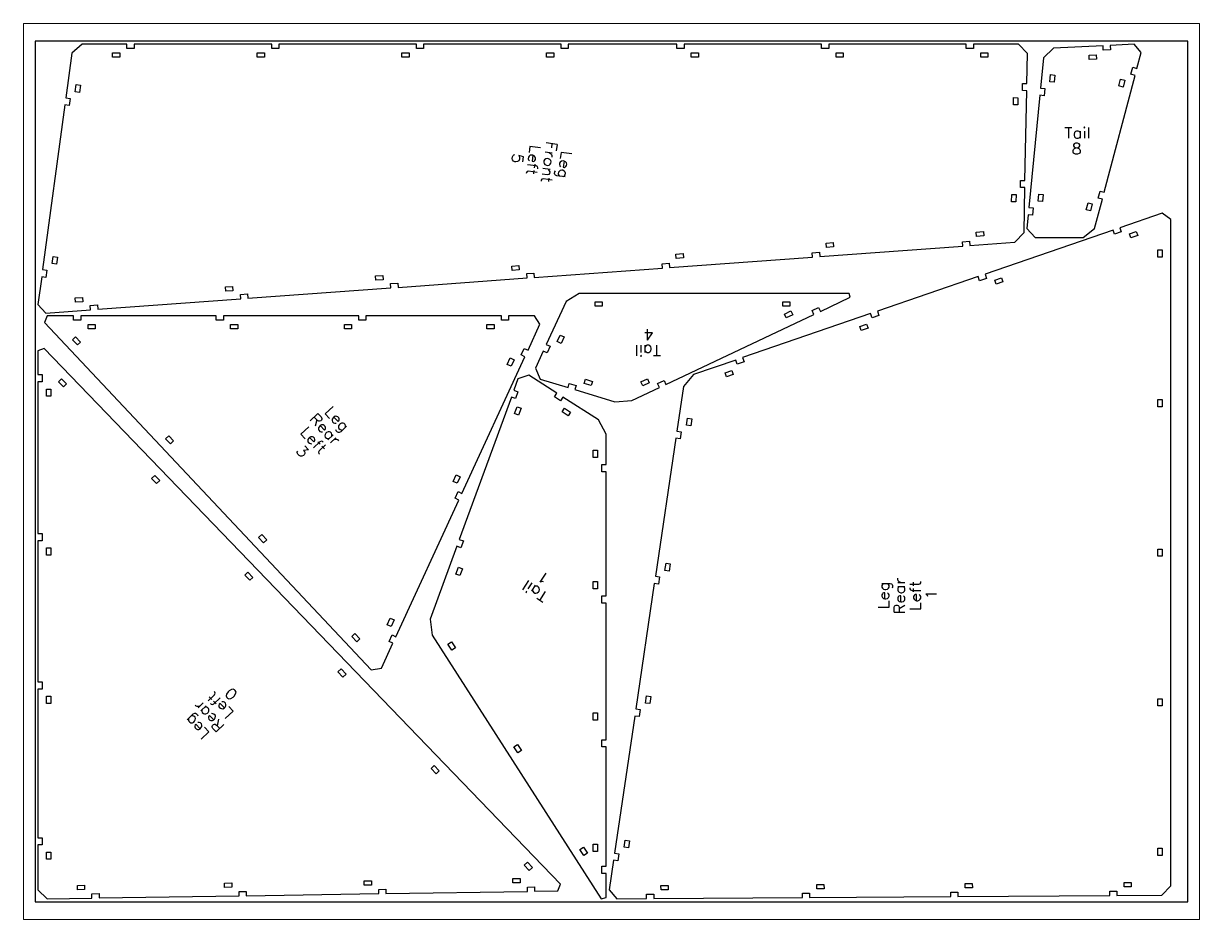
# Paper-space layout 'Layout' of a CAD drawing. Header units: millimetres, sheet in inches. Extents: x 0 to 10.5, y 0 to 8.
# The model-space entities are those that its viewports show. They can reach past a viewport. Long polylines and large blocks are cut down to what shows.
import ezdxf

# ---------------------------------------------------------------- set-up
doc = ezdxf.new("R2010")
doc.units = ezdxf.units.MM
doc.header["$MEASUREMENT"] = 0
for name, color, linetype, true_color in [('leg_front_left_cuts', 1, 'Continuous', 0xff0000), ('leg_front_left_marks', 2, 'Continuous', 0xffff00), ('leg_rear_left_cuts', 1, 'Continuous', 0xff0000), ('leg_rear_left_marks', 2, 'Continuous', 0xffff00), ('Sheet', 18, 'Continuous', 0x000000), ('tail_cuts', 1, 'Continuous', 0xff0000), ('tail_marks', 2, 'Continuous', 0xffff00)]:
    doc.layers.add(name, color=color, linetype=linetype, true_color=true_color)

msp = doc.modelspace()

# ---------------------------------------------------------------- linework, layer by layer
at = {"layer": 'leg_front_left_cuts', "color": 1, "true_color": 0xff0000}
for points in [[(25.44, 588.71), (21.29, 557.83), (24.26, 557.43), (23.6, 552.48), (20.63, 552.88), (5.27, 438.58), (8.24, 438.18), (7.57, 433.22), (4.6, 433.62), (2, 414.28), (7.49, 408.45), (38.56, 410.72), (38.34, 413.71), (43.32, 414.07), (43.54, 411.08), (142.74, 418.32), (142.52, 421.31), (147.51, 421.68), (147.73, 418.69), (246.93, 425.93), (246.71, 428.92), (251.7, 429.28), (251.92, 426.29), (341.4, 432.83), (341.18, 435.82), (346.17, 436.18), (346.39, 433.19), (435.36, 439.69), (435.14, 442.68), (440.12, 443.04), (440.34, 440.05), (539.54, 447.29), (539.32, 450.28), (544.31, 450.65), (544.53, 447.66), (643.73, 454.9), (643.51, 457.89), (648.5, 458.25), (648.72, 455.26), (679.78, 457.53), (686.24, 464.34), (686.82, 495.49), (683.82, 495.54), (683.92, 500.54), (686.92, 500.49), (688.09, 562.74), (685.09, 562.8), (685.18, 567.8), (688.18, 567.74), (688.58, 588.65), (682.35, 595), (651.2, 595), (651.2, 592), (646.2, 592), (646.2, 595), (550.79, 595), (550.79, 592), (545.79, 592), (545.79, 595), (450.39, 595), (450.39, 592), (445.39, 592), (445.39, 595), (369.99, 595), (369.99, 592), (364.99, 592), (364.99, 595), (269.59, 595), (269.59, 592), (264.59, 592), (264.59, 595), (169.19, 595), (169.19, 592), (164.19, 592), (164.19, 595), (68.79, 595), (68.79, 592), (63.79, 592), (63.79, 595), (32.64, 595)], [(58.79, 589), (58.79, 586), (53.79, 586), (53.79, 589)], [(159.19, 589), (159.19, 586), (154.19, 586), (154.19, 589)], [(259.59, 589), (259.59, 586), (254.59, 586), (254.59, 589)], [(359.99, 589), (359.99, 586), (354.99, 586), (354.99, 589)], [(460.39, 589), (460.39, 586), (455.39, 586), (455.39, 589)], [(560.79, 589), (560.79, 586), (555.79, 586), (555.79, 589)], [(661.2, 589), (661.2, 586), (656.2, 586), (656.2, 589)], [(28.57, 566.95), (31.54, 566.55), (30.88, 561.59), (27.9, 561.99)], [(681.9, 552.86), (678.9, 552.91), (679, 557.91), (682, 557.86)], [(680.64, 485.6), (677.64, 485.66), (677.73, 490.66), (680.73, 490.6)], [(549.08, 454), (548.86, 457), (553.85, 457.36), (554.07, 454.37)], [(653.27, 461.61), (653.05, 464.6), (658.03, 464.97), (658.25, 461.97)], [(444.89, 446.4), (444.67, 449.39), (449.66, 449.75), (449.88, 446.76)], [(12.54, 447.69), (15.52, 447.29), (14.85, 442.34), (11.88, 442.74)], [(330.99, 438.08), (330.77, 441.07), (335.76, 441.44), (335.98, 438.45)], [(236.52, 431.18), (236.3, 434.18), (241.29, 434.54), (241.51, 431.55)], [(132.33, 423.58), (132.11, 426.57), (137.1, 426.93), (137.32, 423.94)], [(28.14, 415.97), (27.93, 418.96), (32.91, 419.33), (33.13, 416.34)]]:
    msp.add_lwpolyline(points, close=True, dxfattribs=at)
at = {"layer": 'leg_front_left_marks', "color": 2, "true_color": 0xffff00}
for points in [[(343.34, 524.07), (342.77, 519.82)], [(350.77, 523.08), (343.34, 524.07)], [(362.2, 525.52), (354.76, 526.51)], [(358.65, 525.99), (358.28, 523.16)], [(362.2, 525.52), (361.58, 520.91)], [(331.14, 515.79), (331.28, 516.85)], [(331.35, 514.68), (331.14, 515.79)], [(331.28, 516.85), (331.77, 517.87)], [(331.96, 513.88), (331.35, 514.68)], [(331.77, 517.87), (332.17, 518.17)], [(332.17, 518.17), (332.93, 518.43)], [(335.6, 514.11), (334.79, 513.5)], [(336.09, 515.13), (335.6, 514.11)], [(338.85, 516.92), (335.71, 517.7)], [(335.71, 517.7), (336.02, 517.3)], [(336.02, 517.3), (336.23, 516.19)], [(336.23, 516.19), (336.09, 515.13)], [(338.38, 513.38), (338.85, 516.92)], [(342.35, 516.64), (342.2, 515.57)], [(342.2, 515.57), (342.46, 514.82)], [(342.79, 517.3), (342.35, 516.64)], [(342.46, 514.82), (343.08, 514.02)], [(343.6, 517.91), (342.79, 517.3)], [(344.71, 518.12), (343.6, 517.91)], [(345.41, 518.03), (344.71, 518.12)], [(345.41, 518.03), (344.85, 513.78)], [(346.43, 517.53), (345.41, 518.03)], [(346.31, 513.94), (346.71, 514.25)], [(347.04, 516.73), (346.43, 517.53)], [(346.71, 514.25), (347.16, 514.91)], [(347.3, 515.97), (347.04, 516.73)], [(347.16, 514.91), (347.3, 515.97)], [(353.11, 514.12), (352.97, 513.06)], [(353.56, 514.78), (353.11, 514.12)], [(354.36, 515.39), (353.56, 514.78)], [(358.87, 519.48), (353.91, 520.14)], [(355.47, 515.61), (354.36, 515.39)], [(356.18, 515.51), (355.47, 515.61)], [(357.19, 515.01), (356.18, 515.51)], [(356.74, 519.76), (357.76, 519.26)], [(357.8, 514.21), (357.19, 515.01)], [(357.76, 519.26), (358.37, 518.46)], [(358.06, 513.46), (357.8, 514.21)], [(358.37, 518.46), (358.63, 517.71)], [(358.63, 517.71), (358.49, 516.64)], [(364.98, 519.92), (364.41, 515.67)], [(372.41, 518.93), (364.98, 519.92)], [(332.98, 513.38), (331.96, 513.88)], [(333.68, 513.29), (332.98, 513.38)], [(334.79, 513.5), (333.68, 513.29)], [(340.93, 506.02), (340.83, 505.31)], [(341.38, 506.68), (340.93, 506.02)], [(342.49, 506.89), (341.38, 506.68)], [(347.66, 510.52), (341.64, 511.33)], [(348.5, 506.09), (342.49, 506.89)], [(344.85, 513.78), (345.56, 513.69)], [(345.56, 513.69), (346.31, 513.94)], [(346.17, 507.48), (345.84, 505)], [(346.74, 511.73), (346.4, 509.25)], [(348.67, 510.03), (347.66, 510.52)], [(348.93, 509.27), (348.67, 510.03)], [(348.84, 508.56), (348.93, 509.27)], [(357.36, 508.15), (352.4, 508.81)], [(352.97, 513.06), (353.23, 512.3)], [(353.23, 512.3), (353.84, 511.5)], [(353.84, 511.5), (354.85, 511)], [(354.85, 511), (355.56, 510.91)], [(355.56, 510.91), (356.67, 511.12)], [(355.94, 508.34), (356.86, 507.13)], [(356.67, 511.12), (357.47, 511.73)], [(356.86, 507.13), (357.12, 506.38)], [(357.12, 506.38), (356.98, 505.32)], [(357.47, 511.73), (357.92, 512.4)], [(357.92, 512.4), (358.06, 513.46)], [(360.52, 505.38), (360.66, 506.45)], [(360.66, 506.45), (361.11, 507.11)], [(363.14, 506.11), (363, 505.05)], [(363.59, 506.78), (363.14, 506.11)], [(364.39, 507.39), (363.59, 506.78)], [(363.99, 512.49), (363.85, 511.42)], [(363.85, 511.42), (364.11, 510.67)], [(364.44, 513.15), (363.99, 512.49)], [(364.11, 510.67), (364.72, 509.87)], [(365.5, 507.6), (364.39, 507.39)], [(365.24, 513.76), (364.44, 513.15)], [(366.35, 513.97), (365.24, 513.76)], [(366.21, 507.51), (365.5, 507.6)], [(367.22, 507.01), (366.21, 507.51)], [(367.06, 513.88), (366.35, 513.97)], [(367.06, 513.88), (366.49, 509.63)], [(366.49, 509.63), (367.2, 509.54)], [(368.07, 513.38), (367.06, 513.88)], [(367.2, 509.54), (367.95, 509.8)], [(367.83, 506.21), (367.22, 507.01)], [(368.09, 505.45), (367.83, 506.21)], [(367.95, 509.8), (368.35, 510.1)], [(368.68, 512.58), (368.07, 513.38)], [(368.35, 510.1), (368.8, 510.76)], [(368.94, 511.83), (368.68, 512.58)], [(368.8, 510.76), (368.94, 511.83)], [(351.31, 500.67), (351.22, 499.96)], [(351.76, 501.33), (351.31, 500.67)], [(352.87, 501.54), (351.76, 501.33)], [(355.42, 504.44), (351.88, 504.91)], [(358.89, 500.74), (352.87, 501.54)], [(356.53, 504.65), (355.42, 504.44)], [(356.55, 502.13), (356.22, 499.65)], [(356.98, 505.32), (356.53, 504.65)], [(360.78, 504.63), (360.52, 505.38)], [(361.08, 504.23), (360.78, 504.63)], [(362.1, 503.73), (361.08, 504.23)], [(367.76, 502.98), (362.1, 503.73)], [(363, 505.05), (363.25, 504.3)], [(363.25, 504.3), (363.87, 503.49)], [(366.7, 503.12), (367.5, 503.73)], [(367.5, 503.73), (367.95, 504.39)], [(367.95, 504.39), (368.09, 505.45)]]:
    msp.add_lwpolyline(points, dxfattribs=at)
at = {"layer": 'leg_rear_left_cuts', "color": 1, "true_color": 0xff0000}
for points in [[(788.21, 10.88), (788.21, 473.4), (782.21, 477.68), (752.75, 467.55), (753.73, 464.71), (749, 463.08), (748.02, 465.92), (659.2, 435.36), (660.18, 432.52), (655.45, 430.9), (654.47, 433.73), (584.56, 409.68), (585.54, 406.84), (580.81, 405.22), (579.83, 408.05), (491.01, 377.49), (491.99, 374.66), (487.26, 373.03), (486.28, 375.87), (456.83, 365.73), (449.89, 357.38), (445.34, 326.57), (448.31, 326.13), (447.58, 321.18), (444.61, 321.62), (430.45, 225.78), (433.42, 225.35), (432.69, 220.4), (429.72, 220.84), (416.86, 133.77), (419.82, 133.33), (419.09, 128.39), (416.13, 128.83), (402.07, 33.66), (405.03, 33.22), (404.3, 28.27), (401.33, 28.71), (398.31, 8.24), (403.73, 2), (424.4, 2.14), (424.38, 5.14), (429.38, 5.17), (429.4, 2.17), (532.5, 2.85), (532.48, 5.85), (537.48, 5.88), (537.5, 2.88), (635.43, 3.52), (635.41, 6.52), (640.41, 6.56), (640.43, 3.56), (745.71, 4.25), (745.69, 7.25), (750.69, 7.28), (750.71, 4.28), (781.86, 4.49)], [(764.16, 465.13), (765.13, 462.29), (760.41, 460.66), (759.43, 463.5)], [(782.21, 447.25), (779.21, 447.25), (779.21, 452.25), (782.21, 452.25)], [(670.61, 432.94), (671.58, 430.1), (666.86, 428.48), (665.88, 431.31)], [(6.51, 401.82), (233.32, 160.83), (240.33, 161.97), (248.33, 179.33), (245.61, 180.59), (247.7, 185.13), (250.42, 183.87), (294.15, 278.72), (291.42, 279.97), (293.52, 284.51), (296.24, 283.26), (339.96, 378.1), (337.24, 379.36), (339.33, 383.9), (342.06, 382.64), (350.37, 400.68), (346.68, 406.45), (328.56, 406.45), (328.56, 403.45), (323.56, 403.45), (323.56, 406.45), (229.63, 406.45), (229.63, 403.45), (224.63, 403.45), (224.63, 406.45), (130.69, 406.45), (130.69, 403.45), (125.69, 403.45), (125.69, 406.45), (31.76, 406.45), (31.76, 403.45), (26.76, 403.45), (26.76, 406.45), (8.51, 406.45)], [(41.76, 400.45), (41.76, 397.45), (36.76, 397.45), (36.76, 400.45)], [(140.69, 400.45), (140.69, 397.45), (135.69, 397.45), (135.69, 400.45)], [(219.63, 400.45), (219.63, 397.45), (214.63, 397.45), (214.63, 400.45)], [(318.56, 400.45), (318.56, 397.45), (313.56, 397.45), (313.56, 400.45)], [(577.06, 400.75), (578.03, 397.92), (573.3, 396.29), (572.33, 399.13)], [(25.94, 389.93), (28.13, 391.99), (31.55, 388.34), (29.37, 386.29)], [(364.64, 12.16), (6.41, 383.93), (2, 382.15), (2, 365.72), (5, 365.72), (5, 360.72), (2, 360.72), (2, 255.44), (5, 255.44), (5, 250.44), (2, 250.44), (2, 152.5), (5, 152.5), (5, 147.5), (2, 147.5), (2, 44.4), (5, 44.4), (5, 39.4), (2, 39.4), (2, 8.25), (8.35, 2), (39.5, 2.48), (39.45, 5.48), (44.45, 5.56), (44.49, 2.56), (141.6, 4.06), (141.56, 7.06), (146.56, 7.14), (146.6, 4.14), (238.49, 5.56), (238.44, 8.56), (243.44, 8.64), (243.49, 5.64), (341.65, 7.16), (341.6, 10.16), (346.6, 10.24), (346.65, 7.24), (362.69, 7.49)], [(330.33, 371.53), (327.6, 372.79), (329.7, 377.33), (332.42, 376.07)], [(483.51, 368.57), (484.48, 365.73), (479.75, 364.1), (478.78, 366.94)], [(21.83, 359.27), (19.67, 357.19), (16.2, 360.79), (18.36, 362.87)], [(8, 355.72), (11, 355.72), (11, 350.72), (8, 350.72)], [(782.21, 343.44), (779.21, 343.44), (779.21, 348.44), (782.21, 348.44)], [(452.74, 335.58), (455.71, 335.15), (454.97, 330.2), (452.01, 330.64)], [(90.55, 321.28), (92.73, 323.34), (96.16, 319.7), (93.98, 317.64)], [(86.49, 292.17), (84.33, 290.08), (80.86, 293.69), (83.03, 295.77)], [(292.89, 290.31), (290.16, 291.57), (292.25, 296.11), (294.98, 294.85)], [(155.16, 252.63), (157.34, 254.69), (160.77, 251.05), (158.58, 248.99)], [(8, 245.44), (11, 245.44), (11, 240.44), (8, 240.44)], [(782.21, 239.64), (779.21, 239.64), (779.21, 244.64), (782.21, 244.64)], [(151.16, 225.06), (149, 222.98), (145.53, 226.58), (147.69, 228.66)], [(437.85, 234.8), (440.82, 234.36), (440.08, 229.42), (437.12, 229.85)], [(247.07, 190.93), (244.34, 192.18), (246.44, 196.72), (249.16, 195.47)], [(219.76, 183.98), (221.95, 186.04), (225.37, 182.4), (223.19, 180.34)], [(215.82, 157.96), (213.66, 155.87), (210.19, 159.47), (212.35, 161.56)], [(8, 142.5), (11, 142.5), (11, 137.5), (8, 137.5)], [(424.25, 142.79), (427.22, 142.35), (426.49, 137.4), (423.52, 137.84)], [(782.21, 135.83), (779.21, 135.83), (779.21, 140.83), (782.21, 140.83)], [(280.48, 90.85), (278.32, 88.77), (274.85, 92.37), (277.01, 94.45)], [(409.46, 42.67), (412.43, 42.24), (411.7, 37.29), (408.73, 37.73)], [(8, 34.4), (11, 34.4), (11, 29.4), (8, 29.4)], [(782.21, 32.03), (779.21, 32.03), (779.21, 37.03), (782.21, 37.03)], [(345.14, 23.74), (342.98, 21.66), (339.51, 25.26), (341.67, 27.34)], [(29.4, 8.33), (29.36, 11.33), (34.36, 11.4), (34.4, 8.4)], [(131.51, 9.91), (131.47, 12.91), (136.47, 12.98), (136.51, 9.98)], [(228.39, 11.41), (228.35, 14.41), (233.35, 14.48), (233.39, 11.48)], [(331.56, 13), (331.51, 16), (336.51, 16.08), (336.56, 13.08)], [(434.36, 8.2), (434.34, 11.2), (439.34, 11.23), (439.36, 8.23)], [(542.46, 8.91), (542.44, 11.91), (547.44, 11.95), (547.46, 8.95)], [(645.39, 9.59), (645.38, 12.59), (650.38, 12.62), (650.39, 9.62)], [(755.67, 10.32), (755.65, 13.32), (760.65, 13.35), (760.67, 10.35)]]:
    msp.add_lwpolyline(points, close=True, dxfattribs=at)
at = {"layer": 'leg_rear_left_marks', "color": 2, "true_color": 0xffff00}
for points in [[(206.79, 343.66), (201.33, 338.52)], [(196.33, 338.72), (190.87, 333.58)], [(195.93, 333.93), (193.73, 336.27)], [(196.33, 338.72), (198.53, 336.38)], [(198.53, 336.38), (199.01, 335.35)], [(198.99, 334.85), (198.72, 334.1)], [(199.01, 335.35), (198.99, 334.85)], [(201.33, 338.52), (204.27, 335.39)], [(206.27, 334.83), (206.24, 333.82)], [(206.8, 335.82), (206.27, 334.83)], [(207.33, 336.31), (206.8, 335.82)], [(208.35, 336.79), (207.33, 336.31)], [(207.33, 336.31), (210.26, 333.19)], [(209.36, 336.76), (208.35, 336.79)], [(210.11, 336.48), (209.36, 336.76)], [(210.84, 335.7), (210.11, 336.48)], [(211.07, 334.94), (210.84, 335.7)], [(211.06, 334.43), (211.07, 334.94)], [(189.91, 329.49), (184.45, 324.35)], [(195.44, 334.45), (194.3, 329.94)], [(196.93, 333.39), (195.93, 333.93)], [(196.79, 328.85), (196.76, 327.84)], [(196.76, 327.84), (196.99, 327.08)], [(197.33, 329.84), (196.79, 328.85)], [(197.43, 333.38), (196.93, 333.39)], [(196.99, 327.08), (197.72, 326.29)], [(197.85, 330.33), (197.33, 329.84)], [(198.2, 333.61), (197.43, 333.38)], [(198.87, 330.81), (197.85, 330.33)], [(197.85, 330.33), (200.78, 327.21)], [(198.72, 334.1), (198.2, 333.61)], [(199.88, 330.78), (198.87, 330.81)], [(200.63, 330.5), (199.88, 330.78)], [(201.36, 329.72), (200.63, 330.5)], [(200.78, 327.21), (201.3, 327.7)], [(201.3, 327.7), (201.58, 328.45)], [(201.59, 328.96), (201.36, 329.72)], [(201.58, 328.45), (201.59, 328.96)], [(206.24, 333.82), (206.47, 333.05)], [(206.47, 333.05), (207.2, 332.27)], [(207.2, 332.27), (207.95, 332)], [(207.95, 332), (208.96, 331.97)], [(209.05, 326.66), (208.82, 327.42)], [(209.79, 325.88), (209.05, 326.66)], [(210.26, 333.19), (210.78, 333.68)], [(210.68, 330.15), (210.64, 329.14)], [(210.64, 329.14), (210.87, 328.37)], [(211.21, 331.14), (210.68, 330.15)], [(210.78, 333.68), (211.06, 334.43)], [(210.87, 328.37), (211.61, 327.59)], [(211.73, 331.63), (211.21, 331.14)], [(211.61, 327.59), (212.36, 327.32)], [(212.76, 332.1), (211.73, 331.63)], [(216.23, 329.98), (212.07, 326.06)], [(212.36, 327.32), (213.37, 327.29)], [(213.77, 332.07), (212.76, 332.1)], [(214.52, 331.8), (213.77, 332.07)], [(215.25, 331.02), (214.52, 331.8)], [(215.48, 330.25), (215.25, 331.02)], [(215.45, 329.24), (215.48, 330.25)], [(184.45, 324.35), (187.39, 321.23)], [(189.39, 320.66), (189.36, 319.65)], [(189.36, 319.65), (189.59, 318.89)], [(189.93, 321.66), (189.39, 320.66)], [(189.59, 318.89), (190.33, 318.11)], [(190.45, 322.14), (189.93, 321.66)], [(191.47, 322.62), (190.45, 322.14)], [(190.45, 322.14), (193.38, 319.02)], [(192.48, 322.59), (191.47, 322.62)], [(193.23, 322.31), (192.48, 322.59)], [(193.97, 321.53), (193.23, 322.31)], [(197.68, 319.15), (193.26, 314.99)], [(193.38, 319.02), (193.9, 319.51)], [(193.9, 319.51), (194.18, 320.26)], [(194.2, 320.77), (193.97, 321.53)], [(194.18, 320.26), (194.2, 320.77)], [(196.17, 319.19), (197.88, 317.37)], [(198.71, 319.62), (197.68, 319.15)], [(197.72, 326.29), (198.47, 326.02)], [(198.47, 326.02), (199.48, 325.99)], [(199.46, 319.34), (198.71, 319.62)], [(199.95, 318.82), (199.46, 319.34)], [(201.2, 324.17), (201.17, 323.16)], [(201.17, 323.16), (201.4, 322.39)], [(201.73, 325.16), (201.2, 324.17)], [(201.4, 322.39), (202.13, 321.61)], [(202.25, 325.65), (201.73, 325.16)], [(202.13, 321.61), (202.88, 321.34)], [(203.28, 326.13), (202.25, 325.65)], [(202.88, 321.34), (203.89, 321.31)], [(206.75, 324), (203.11, 320.57)], [(204.29, 326.1), (203.28, 326.13)], [(205.04, 325.82), (204.29, 326.1)], [(205.77, 325.04), (205.04, 325.82)], [(208.71, 321.92), (205.07, 318.49)], [(206, 324.28), (205.77, 325.04)], [(205.97, 323.27), (206, 324.28)], [(207.15, 320.45), (208.17, 320.92)], [(208.17, 320.92), (209.18, 320.89)], [(209.18, 320.89), (209.93, 320.62)], [(210.54, 325.6), (209.79, 325.88)], [(209.93, 320.62), (210.67, 319.84)], [(211.04, 325.59), (210.54, 325.6)], [(212.07, 326.06), (211.04, 325.59)], [(181.96, 311.46), (181.98, 311.97)], [(182.44, 310.44), (181.96, 311.46)], [(181.98, 311.97), (182.25, 312.72)], [(183.17, 309.66), (182.44, 310.44)], [(189.86, 313.5), (186.31, 313.1)], [(186.31, 313.1), (187.04, 312.32)], [(187.26, 311.05), (186.72, 310.05)], [(187.04, 312.32), (187.27, 311.55)], [(187.16, 316.36), (189.86, 313.5)], [(187.27, 311.55), (187.26, 311.05)], [(190.33, 318.11), (191.07, 317.83)], [(191.07, 317.83), (192.08, 317.8)], [(197.24, 312.84), (196.7, 311.85)], [(196.7, 311.85), (196.93, 311.08)], [(196.93, 311.08), (197.42, 310.56)], [(201.66, 317), (197.24, 312.84)], [(199.11, 316.07), (200.82, 314.25)], [(184.17, 309.12), (183.17, 309.66)], [(185.18, 309.09), (184.17, 309.12)], [(186.2, 309.57), (185.18, 309.09)], [(186.72, 310.05), (186.2, 309.57)], [(587.6, 220.81), (593.32, 220.81)], [(588.67, 220.81), (587.96, 220.1)], [(592.25, 220.1), (591.53, 220.81)], [(593.32, 220.81), (594.39, 220.46)], [(594.39, 220.46), (594.75, 220.1)], [(598.6, 223.31), (598.6, 224.39)], [(598.96, 222.6), (598.6, 223.31)], [(598.6, 221.53), (603.6, 221.53)], [(599.67, 221.89), (598.96, 222.6)], [(600.75, 221.53), (599.67, 221.89)], [(609.6, 219.21), (609.6, 221.71)], [(613.17, 220.28), (614.25, 220.64)], [(614.25, 220.64), (614.6, 221.35)], [(614.6, 221.35), (614.6, 222.07)], [(587.96, 220.1), (587.6, 219.38)], [(587.6, 219.38), (587.6, 218.31)], [(587.6, 218.31), (587.96, 217.6)], [(587.96, 213.67), (587.6, 212.96)], [(587.6, 212.96), (587.6, 211.88)], [(587.96, 217.6), (588.68, 216.89)], [(588.32, 214.03), (587.96, 213.67)], [(589.03, 214.39), (588.32, 214.03)], [(588.68, 216.89), (589.75, 216.53)], [(589.75, 214.39), (589.03, 214.39)], [(589.75, 216.53), (590.46, 216.53)], [(589.75, 210.1), (589.75, 214.39)], [(590.46, 216.53), (591.53, 216.89)], [(591.53, 216.89), (592.25, 217.6)], [(592.25, 213.67), (591.53, 214.39)], [(592.6, 219.39), (592.25, 220.1)], [(592.25, 217.6), (592.6, 218.31)], [(592.6, 212.96), (592.25, 213.67)], [(592.6, 218.31), (592.6, 219.39)], [(592.6, 211.89), (592.6, 212.96)], [(594.75, 220.1), (595.1, 219.39)], [(595.1, 218.31), (594.75, 217.6)], [(595.1, 219.39), (595.1, 218.31)], [(598.6, 218.67), (603.6, 218.67)], [(598.96, 217.96), (598.6, 217.24)], [(598.6, 217.24), (598.6, 216.17)], [(598.6, 216.17), (598.96, 215.46)], [(599.67, 218.67), (598.96, 217.96)], [(598.96, 215.46), (599.68, 214.74)], [(600.03, 212.24), (599.32, 211.89)], [(599.68, 214.74), (600.75, 214.39)], [(600.75, 212.24), (600.03, 212.24)], [(600.75, 214.39), (601.46, 214.39)], [(600.75, 207.96), (600.75, 212.24)], [(601.46, 214.39), (602.53, 214.74)], [(603.25, 217.96), (602.53, 218.67)], [(602.53, 214.74), (603.25, 215.46)], [(603.25, 211.53), (602.53, 212.24)], [(603.6, 217.24), (603.25, 217.96)], [(603.25, 215.46), (603.6, 216.17)], [(603.6, 216.17), (603.6, 217.24)], [(607.1, 220.28), (613.17, 220.28)], [(607.1, 217.78), (607.1, 217.07)], [(607.1, 217.07), (607.46, 216.35)], [(607.46, 216.35), (608.53, 215.99)], [(608.53, 215.99), (614.6, 216)], [(609.6, 214.92), (609.6, 217.42)], [(609.96, 212.42), (609.6, 211.71)], [(610.32, 212.78), (609.96, 212.42)], [(611.03, 213.14), (610.32, 212.78)], [(611.75, 213.14), (611.03, 213.14)], [(611.75, 208.85), (611.75, 213.14)], [(614.25, 212.42), (613.53, 213.14)], [(614.6, 211.71), (614.25, 212.42)], [(619.18, 212.42), (618.1, 213.5)], [(618.1, 213.5), (625.6, 213.5)], [(619.53, 211.71), (619.18, 212.42)], [(585.11, 204.38), (592.61, 204.39)], [(587.6, 211.88), (587.96, 211.17)], [(587.96, 211.17), (588.68, 210.46)], [(588.68, 210.46), (589.75, 210.1)], [(589.75, 210.1), (590.46, 210.1)], [(590.46, 210.1), (591.53, 210.46)], [(591.53, 210.46), (592.25, 211.17)], [(592.25, 211.17), (592.6, 211.89)], [(592.61, 204.39), (592.6, 208.67)], [(596.11, 204.03), (596.46, 205.1)], [(596.11, 200.81), (596.11, 204.03)], [(596.46, 205.1), (596.82, 205.46)], [(596.82, 205.46), (597.53, 205.81)], [(597.53, 205.81), (598.25, 205.81)], [(598.25, 205.81), (598.96, 205.46)], [(598.96, 211.53), (598.6, 210.81)], [(598.6, 210.81), (598.6, 209.74)], [(598.6, 209.74), (598.96, 209.03)], [(599.32, 211.89), (598.96, 211.53)], [(598.96, 209.03), (599.68, 208.32)], [(598.96, 205.46), (599.32, 205.1)], [(599.32, 205.1), (599.68, 204.03)], [(599.68, 208.32), (600.75, 207.96)], [(599.68, 203.32), (603.61, 205.82)], [(599.68, 204.03), (599.68, 200.82)], [(600.75, 207.96), (601.46, 207.96)], [(601.46, 207.96), (602.53, 208.32)], [(602.53, 208.32), (603.25, 209.03)], [(603.6, 210.82), (603.25, 211.53)], [(603.25, 209.03), (603.6, 209.74)], [(603.6, 209.74), (603.6, 210.82)], [(609.6, 211.71), (609.6, 210.64)], [(609.6, 210.64), (609.96, 209.92)], [(609.96, 209.92), (610.68, 209.21)], [(610.68, 209.21), (611.75, 208.85)], [(611.75, 208.85), (612.46, 208.85)], [(612.46, 208.85), (613.53, 209.21)], [(613.53, 209.21), (614.25, 209.92)], [(614.25, 209.92), (614.6, 210.64)], [(614.6, 210.64), (614.6, 211.71)], [(614.61, 203.14), (614.6, 207.42)], [(596.11, 200.81), (603.61, 200.82)], [(607.11, 203.14), (614.61, 203.14)], [(136.21, 147.27), (134.68, 146.29)], [(137.48, 147.5), (136.21, 147.27)], [(138.48, 146.98), (137.48, 147.5)], [(138.97, 146.46), (138.48, 146.98)], [(120.08, 139.41), (124.45, 143.63)], [(122.62, 140.38), (120.88, 142.18)], [(125.59, 137.29), (123.86, 139.09)], [(124.08, 137.32), (128.45, 141.53)], [(124.73, 145.39), (124.24, 145.9)], [(124.45, 143.63), (124.97, 144.63)], [(124.97, 144.63), (124.73, 145.39)], [(130.67, 138.71), (129.66, 138.73)], [(132.87, 144.05), (132.59, 142.79)], [(132.59, 142.79), (133.08, 141.77)], [(133.9, 145.55), (132.87, 144.05)], [(133.08, 141.77), (133.57, 141.26)], [(133.57, 141.26), (134.57, 140.74)], [(134.68, 146.29), (133.9, 145.55)], [(134.57, 140.74), (135.84, 140.97)], [(135.84, 140.97), (137.37, 141.95)], [(137.37, 141.95), (138.15, 142.69)], [(138.15, 142.69), (139.18, 144.19)], [(139.46, 145.44), (138.97, 146.46)], [(139.18, 144.19), (139.46, 145.44)], [(109.78, 130.23), (110.8, 130.72)], [(110.8, 130.72), (111.3, 130.71)], [(111.85, 135.7), (111.11, 136.47)], [(111.3, 130.71), (112.05, 130.44)], [(112.6, 135.44), (111.85, 135.7)], [(113.61, 135.42), (112.6, 135.44)], [(113.09, 134.42), (116.69, 137.89)], [(114.63, 135.9), (113.61, 135.42)], [(115.07, 132.36), (118.67, 135.83)], [(115.84, 133.1), (115.82, 132.09)], [(115.82, 132.09), (116.06, 131.33)], [(116.06, 131.33), (116.8, 130.56)], [(118.91, 135.07), (117.9, 135.08)], [(118.57, 130.27), (119.59, 130.76)], [(119.66, 134.8), (118.91, 135.07)], [(119.59, 130.76), (120.1, 131.26)], [(120.41, 134.03), (119.66, 134.8)], [(120.1, 131.26), (120.63, 132.26)], [(120.64, 133.27), (120.41, 134.03)], [(120.63, 132.26), (120.64, 133.27)], [(121.81, 137.61), (122.31, 137.1)], [(122.31, 137.1), (123.06, 136.83)], [(123.06, 136.83), (124.08, 137.32)], [(127.86, 137), (127.59, 136.24)], [(127.59, 136.24), (127.59, 135.74)], [(127.59, 135.74), (127.82, 134.98)], [(127.82, 134.98), (128.57, 134.21)], [(128.38, 137.49), (127.86, 137)], [(131.35, 134.41), (128.38, 137.49)], [(128.57, 134.21), (129.32, 133.94)], [(129.32, 133.94), (130.33, 133.92)], [(130.33, 133.92), (131.35, 134.41)], [(131.42, 138.45), (130.67, 138.71)], [(131.35, 134.41), (131.86, 134.9)], [(132.17, 137.67), (131.42, 138.45)], [(131.86, 134.9), (132.39, 135.9)], [(131.97, 127.07), (137.37, 132.27)], [(132.41, 136.91), (132.17, 137.67)], [(132.39, 135.9), (132.41, 136.91)], [(137.37, 132.27), (134.4, 135.36)], [(105.66, 126.27), (109.78, 130.23)], [(106.43, 127.01), (106.41, 126)], [(106.41, 126), (106.65, 125.24)], [(106.65, 125.24), (107.4, 124.47)], [(107.4, 124.47), (108.15, 124.2)], [(108.15, 124.2), (109.16, 124.18)], [(109.5, 128.98), (108.49, 129)], [(109.16, 124.18), (110.18, 124.67)], [(110.25, 128.71), (109.5, 128.98)], [(110.18, 124.67), (110.69, 125.17)], [(111, 127.94), (110.25, 128.71)], [(110.69, 125.17), (111.22, 126.17)], [(111.15, 122.63), (110.88, 121.88)], [(111.24, 127.18), (111, 127.94)], [(111.67, 123.13), (111.15, 122.63)], [(111.22, 126.17), (111.24, 127.18)], [(114.64, 120.04), (111.67, 123.13)], [(112.05, 130.44), (112.8, 129.67)], [(112.8, 129.67), (113.04, 128.91)], [(113.96, 124.35), (112.95, 124.37)], [(114.71, 124.08), (113.96, 124.35)], [(115.46, 123.31), (114.71, 124.08)], [(115.7, 122.55), (115.46, 123.31)], [(115.68, 121.54), (115.7, 122.55)], [(116.8, 130.56), (117.56, 130.29)], [(117.56, 130.29), (118.57, 130.27)], [(120.29, 127.97), (120.28, 127.46)], [(120.28, 127.46), (120.52, 126.7)], [(120.56, 128.72), (120.29, 127.97)], [(120.52, 126.7), (121.27, 125.93)], [(121.07, 129.22), (120.56, 128.72)], [(124.05, 126.13), (121.07, 129.22)], [(121.27, 125.93), (122.02, 125.66)], [(122.02, 125.66), (123.03, 125.64)], [(123.37, 130.44), (122.36, 130.46)], [(123.03, 125.64), (124.05, 126.13)], [(123.22, 122.36), (123.73, 122.85)], [(124.12, 130.17), (123.37, 130.44)], [(123.73, 122.85), (124.5, 123.09)], [(124.05, 126.13), (124.56, 126.63)], [(124.87, 129.4), (124.12, 130.17)], [(124.5, 123.09), (125, 123.08)], [(124.56, 126.63), (125.09, 127.63)], [(125.1, 128.64), (124.87, 129.4)], [(125, 123.08), (126, 122.56)], [(125.09, 127.63), (125.1, 128.64)], [(125.66, 117.77), (131.06, 122.97)], [(126, 122.56), (128.23, 120.24)], [(126.5, 122.04), (127.59, 126.57)], [(110.88, 121.88), (110.88, 121.37)], [(110.88, 121.37), (111.11, 120.61)], [(111.11, 120.61), (111.86, 119.84)], [(111.86, 119.84), (112.61, 119.57)], [(112.61, 119.57), (113.62, 119.55)], [(113.62, 119.55), (114.64, 120.04)], [(114.64, 120.04), (115.15, 120.54)], [(115.15, 120.54), (115.68, 121.54)], [(115.26, 112.7), (120.66, 117.91)], [(120.66, 117.91), (117.69, 120.99)], [(122.94, 121.1), (122.95, 121.6)], [(123.43, 120.08), (122.94, 121.1)], [(122.95, 121.6), (123.22, 122.36)], [(125.66, 117.77), (123.43, 120.08)]]:
    msp.add_lwpolyline(points, dxfattribs=at)
at = {"layer": 'Sheet', "color": 18, "true_color": 0x000000}
msp.add_lwpolyline([(0, 0), (800, 0), (800, 597), (0, 597)], close=True, dxfattribs=at)
at = {"layer": 'tail_cuts', "color": 1, "true_color": 0xff0000}
for points in [[(694.03, 460.91), (727.27, 460.91), (735.24, 467.05), (740.63, 487.5), (737.73, 488.27), (739, 493.1), (741.91, 492.34), (763.28, 573.39), (760.38, 574.15), (761.65, 578.99), (764.55, 578.22), (767.44, 589.18), (762.72, 595), (746.05, 594.16), (746.2, 591.17), (741.21, 590.92), (741.06, 593.91), (706.72, 592.19), (699.76, 585.56), (697.72, 564.5), (700.71, 564.21), (700.23, 559.24), (697.24, 559.53), (689.69, 481.67), (692.68, 481.38), (692.2, 476.41), (689.21, 476.7), (688.29, 467.23)], [(736.36, 587.67), (736.51, 584.68), (731.52, 584.43), (731.37, 587.42)], [(704.66, 573.88), (707.65, 573.59), (707.16, 568.61), (704.18, 568.9)], [(754.93, 565.25), (752.02, 566.02), (753.3, 570.85), (756.2, 570.09)], [(696.63, 491.05), (699.62, 490.76), (699.13, 485.78), (696.15, 486.07)], [(732.28, 479.36), (729.38, 480.13), (730.65, 484.96), (733.55, 484.2)], [(565.02, 422.12), (377.48, 422.12), (368.47, 416.36), (354.74, 386.63), (357.46, 385.37), (355.37, 380.84), (352.64, 382.09), (347.16, 370.22), (350.57, 362.61), (369.83, 356.75), (370.7, 359.62), (375.49, 358.17), (374.61, 355.3), (402.31, 346.88), (414.12, 347.75), (433.24, 356.79), (431.96, 359.5), (436.48, 361.64), (437.76, 358.93), (540.44, 407.49), (539.16, 410.21), (543.68, 412.34), (544.96, 409.63), (565.63, 419.41)], [(393.63, 416.12), (393.63, 413.12), (388.63, 413.12), (388.63, 416.12)], [(523.8, 416.12), (523.8, 413.12), (518.8, 413.12), (518.8, 416.12)], [(521.28, 405.07), (520, 407.78), (524.52, 409.92), (525.8, 407.21)], [(364.38, 393.2), (367.1, 391.94), (365.01, 387.4), (362.28, 388.66)], [(390.97, 334.26), (366.32, 350.09), (364.7, 347.57), (360.5, 350.27), (362.12, 352.79), (342.64, 365.31), (335.11, 362.78), (332.23, 354.88), (335.04, 353.85), (333.33, 349.15), (330.51, 350.18), (294.38, 251.35), (297.2, 250.32), (295.49, 245.62), (292.67, 246.65), (274.2, 196.14), (275.45, 184.83), (392.88, 2), (396.31, 3.01), (396.31, 19.6), (393.31, 19.6), (393.31, 24.6), (396.31, 24.6), (396.31, 107.41), (393.31, 107.41), (393.31, 112.41), (396.31, 112.41), (396.31, 207.16), (393.31, 207.16), (393.31, 212.16), (396.31, 212.16), (396.31, 298.32), (393.31, 298.32), (393.31, 303.32), (396.31, 303.32), (396.31, 324.47)], [(381.14, 359.59), (382.02, 362.46), (386.8, 361), (385.93, 358.13)], [(421.64, 357.94), (420.35, 360.65), (424.87, 362.79), (426.16, 360.07)], [(334.43, 343.43), (337.25, 342.4), (335.53, 337.7), (332.71, 338.73)], [(371.49, 339.64), (369.87, 337.11), (365.67, 339.81), (367.29, 342.34)], [(390.31, 308.32), (387.31, 308.32), (387.31, 313.32), (390.31, 313.32)], [(293.72, 232.05), (296.53, 231.02), (294.82, 226.32), (292, 227.35)], [(390.31, 217.16), (387.31, 217.16), (387.31, 222.16), (390.31, 222.16)], [(286.53, 178.69), (289.05, 180.31), (291.75, 176.1), (289.23, 174.48)], [(390.31, 125.99), (387.31, 125.99), (387.31, 130.99), (390.31, 130.99)], [(332.28, 107.46), (334.8, 109.08), (337.5, 104.87), (334.98, 103.25)], [(378.03, 36.22), (380.55, 37.84), (383.26, 33.64), (380.73, 32.01)], [(390.31, 34.83), (387.31, 34.83), (387.31, 39.83), (390.31, 39.83)]]:
    msp.add_lwpolyline(points, close=True, dxfattribs=at)
at = {"layer": 'tail_marks', "color": 2, "true_color": 0xffff00}
for points in [[(714.53, 537.27), (719.53, 537.27)], [(717.03, 537.27), (717.03, 529.77)], [(721.32, 533.7), (720.96, 532.63)], [(720.96, 532.63), (720.96, 531.91)], [(720.96, 531.91), (721.32, 530.84)], [(722.03, 534.41), (721.32, 533.7)], [(721.32, 530.84), (722.03, 530.13)], [(722.75, 534.77), (722.03, 534.41)], [(723.82, 534.77), (722.75, 534.77)], [(724.53, 534.41), (723.82, 534.77)], [(725.25, 533.7), (724.53, 534.41)], [(724.53, 530.13), (725.25, 530.84)], [(725.25, 534.77), (725.25, 529.77)], [(728.1, 537.63), (727.75, 537.27)], [(727.75, 537.27), (728.1, 536.91)], [(728.46, 537.27), (728.1, 537.63)], [(728.1, 536.91), (728.46, 537.27)], [(728.1, 534.77), (728.1, 529.77)], [(730.96, 537.27), (730.96, 529.77)], [(720.96, 525.91), (720.6, 525.2)], [(720.6, 525.2), (720.6, 524.49)], [(720.6, 524.49), (720.96, 523.77)], [(720.6, 521.99), (721.32, 522.7)], [(722.03, 526.27), (720.96, 525.91)], [(720.96, 523.77), (721.67, 523.41)], [(721.32, 522.7), (722.39, 523.06)], [(721.67, 523.41), (723.1, 523.06)], [(722.03, 530.13), (722.75, 529.77)], [(723.46, 526.27), (722.03, 526.27)], [(722.39, 523.06), (723.82, 523.41)], [(722.75, 529.77), (723.82, 529.77)], [(723.1, 523.06), (724.17, 522.7)], [(724.53, 525.91), (723.46, 526.27)], [(723.82, 529.77), (724.53, 530.13)], [(723.82, 523.41), (724.53, 523.77)], [(724.17, 522.7), (724.89, 521.99)], [(724.89, 525.2), (724.53, 525.91)], [(724.53, 523.77), (724.89, 524.49)], [(724.89, 524.49), (724.89, 525.2)], [(720.25, 521.27), (720.6, 521.99)], [(720.25, 520.2), (720.25, 521.27)], [(720.6, 519.49), (720.25, 520.2)], [(720.96, 519.13), (720.6, 519.49)], [(722.03, 518.77), (720.96, 519.13)], [(723.46, 518.77), (722.03, 518.77)], [(724.53, 519.13), (723.46, 518.77)], [(724.89, 519.49), (724.53, 519.13)], [(724.89, 521.99), (725.25, 521.27)], [(725.25, 520.2), (724.89, 519.49)], [(725.25, 521.27), (725.25, 520.2)], [(428.51, 394.68), (423.16, 394.68)], [(424.94, 389.68), (424.94, 397.18)], [(424.94, 389.68), (428.51, 394.68)], [(417.62, 378.68), (417.62, 386.18)], [(420.48, 381.18), (420.48, 386.18)], [(423.33, 381.18), (423.33, 386.18)], [(424.05, 385.82), (423.33, 385.11)], [(424.76, 386.18), (424.05, 385.82)], [(425.83, 386.18), (424.76, 386.18)], [(426.55, 385.82), (425.83, 386.18)], [(427.26, 385.11), (426.55, 385.82)], [(427.62, 384.04), (427.26, 385.11)], [(427.62, 383.32), (427.62, 384.04)], [(431.55, 378.68), (431.55, 386.18)], [(420.48, 379.04), (420.12, 378.68)], [(420.12, 378.68), (420.48, 378.32)], [(420.83, 378.68), (420.48, 379.04)], [(420.48, 378.32), (420.83, 378.68)], [(423.33, 382.25), (424.05, 381.54)], [(424.05, 381.54), (424.76, 381.18)], [(424.76, 381.18), (425.83, 381.18)], [(425.83, 381.18), (426.55, 381.54)], [(426.55, 381.54), (427.26, 382.25)], [(427.26, 382.25), (427.62, 383.32)], [(434.05, 378.68), (429.05, 378.68)], [(338.49, 216.45), (342.54, 222.76)], [(342.24, 217.01), (344.95, 221.21)], [(350.59, 221.75), (354.65, 228.05)], [(352.08, 222.07), (350.59, 221.75)], [(352.87, 221.98), (352.08, 222.07)], [(341.09, 215.2), (340.59, 215.1)], [(340.59, 215.1), (340.7, 214.6)], [(340.7, 214.6), (341.19, 214.71)], [(341.19, 214.71), (341.09, 215.2)], [(344.65, 215.46), (347.35, 219.67)], [(345.23, 216.36), (345.44, 215.38)], [(345.44, 215.38), (345.85, 214.69)], [(345.85, 214.69), (346.75, 214.11)], [(346.75, 214.11), (347.54, 214.03)], [(347.76, 218.98), (346.77, 218.77)], [(347.54, 214.03), (348.53, 214.24)], [(348.55, 218.9), (347.76, 218.98)], [(348.53, 214.24), (349.41, 214.95)], [(349.45, 218.32), (348.55, 218.9)], [(349.41, 214.95), (349.8, 215.55)], [(349.86, 217.63), (349.45, 218.32)], [(349.8, 215.55), (350.08, 216.64)], [(350.08, 216.64), (349.86, 217.63)], [(350.21, 208.92), (354.26, 215.23)], [(352.31, 207.57), (348.1, 210.27)]]:
    msp.add_lwpolyline(points, dxfattribs=at)

psp = doc.layouts.new('Layout')

# ---------------------------------------------------------------- viewports
at = {"layer": '0'}
psp.add_viewport(center=(5.25, 4), size=(10.5, 8), view_center_point=(400, 298.5), view_height=621.71429, dxfattribs=at)

doc.saveas('drawing.dxf')
